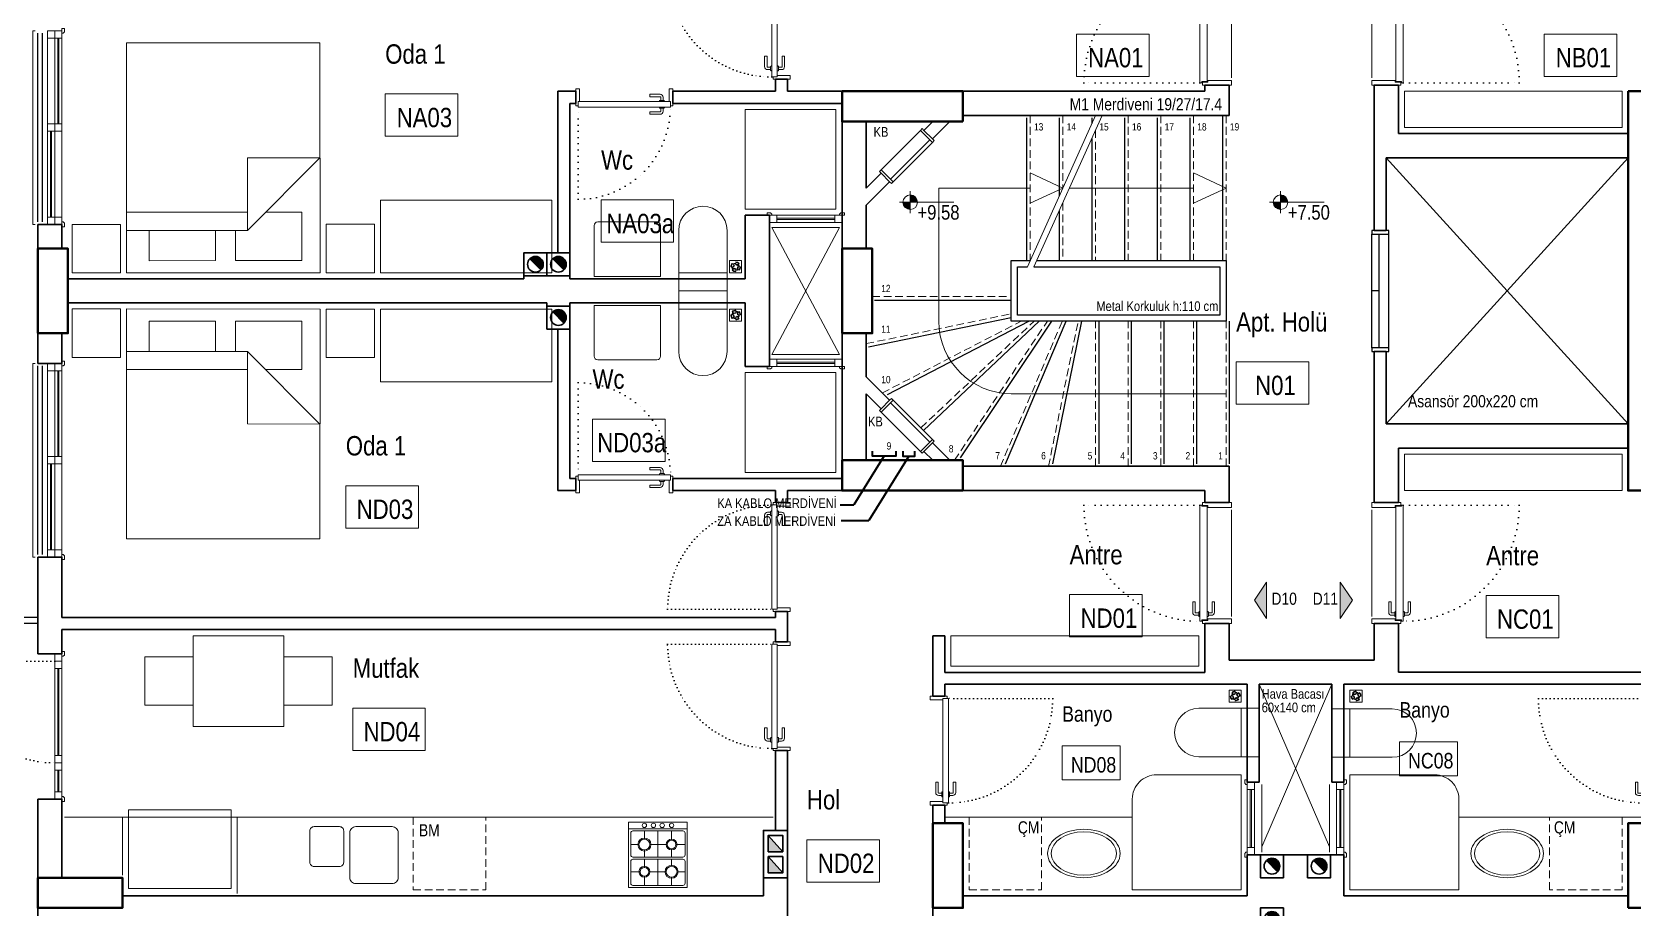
# Model space of a CAD drawing. Header units: millimetres. Extents: x 1852829 to 1882754, y -270850 to -231658.
# Drawn here: x 1864918 to 1866242, y -243488 to -242764 of the extents above; entities that cross this region are included whole.
import ezdxf
from ezdxf.enums import TextEntityAlignment as Align

# ---------------------------------------------------------------- set-up
doc = ezdxf.new("R2010")
doc.units = ezdxf.units.MM
for name, pattern in [('DOT', [0.25, 0, -0.25]), ('izdüşüm arka', [3.175, 0, -3.175]), ('izdüşüm ön', [9.525, 6.35, -3.175])]:
    doc.linetypes.add(name, pattern=pattern)
for name, color, linetype, lineweight in [('a_ba', 6, 'Continuous', 50), ('a_doğrama', 251, 'Continuous', 20), ('a_duvar', 251, 'Continuous', 35), ('a_görünüş', 32, 'Continuous', 25), ('a_görünüş_ince', 8, 'Continuous', 20), ('a_izdüşüm_arka', 251, 'izdüşüm arka', 30), ('a_izdüşüm_ön', 6, 'izdüşüm ön', 9), ('a_not_kot', 251, 'Continuous', 13), ('a_not_mahal', 253, 'Continuous', 5), ('a_not_misc', 144, 'Continuous', 5), ('a_not_text', 7, 'Continuous', 13), ('a_tefriş', 8, 'Continuous', 20), ('Tava Kuvvetli', 2, 'Continuous', 40), ('Tava Zayıf', 3, 'Continuous', 40), ('Yazı', 4, 'Continuous', 40)]:
    doc.layers.add(name, color=color, linetype=linetype, lineweight=lineweight)
doc.layers.add('a_basılmayacak', color=251, linetype='Continuous', lineweight=5, plot=False)
doc.styles.get("Standard").update_dxf_attribs({"font": 'ARIALN.TTF'})

# ---------------------------------------------------------------- blocks, each defined once
blk = doc.blocks.new('sembol_kot')
at = {"layer": 'a_not_kot'}
for points in [[(0, 10), (0, 0), (10, 0, 0.414214)], [(0, 0), (-10, 0, 0.414214), (0, -10)]]:
    blk.add_hatch(color=256, dxfattribs=at).paths.add_polyline_path(points)
for p, q in [((0, 15), (0, -15)), ((-15, 0), (60, 0))]:
    blk.add_line(p, q, dxfattribs=at)
blk.add_circle((0, 0), 10, dxfattribs=at)
blk = doc.blocks.new('K1')
at = {"layer": 'a_doğrama', "color": 251}
for points in [[(-17.5, -2.5), (-22, -2.5), (-22, 0), (2, 0), (2, -4), (-17.5, -4), (-17.5, -2.5)], [(-27.5, -93.1), (-25, -93.1)], [(-17.5, -97.5), (-22, -97.5), (-22, -100), (2, -100), (2, -96), (-17.5, -96), (-17.5, -97.5)], [(-14.5, -93.1), (-17, -93.1)]]:
    blk.add_lwpolyline(points, dxfattribs=at)
blk.add_lwpolyline([(-18, -14), (-18, -4), (-18, -3), (-22.5, -3), (-22.5, -2.5), (-22.5, -2), (-24, -2), (-24, -2.5), (-24, -12.5), (-24, -88), (-24, -97.5), (-24, -98), (-22.5, -98), (-22.5, -97.5), (-22.5, -97), (-18, -97), (-18, -96), (-18, -86.5)], close=True, dxfattribs=at)
for points in [[(-25, -91.1), (-27.5, -91.1, -0.414214), (-28, -90.6), (-28, -82.1), (-30, -82.1), (-30, -90.6)], [(-24, -94.1), (-24.5, -94.1, -0.414214), (-25, -93.6), (-25, -90.6, -0.414214), (-24.5, -90.1), (-24, -90.1)], [(-18, -94.1), (-17.5, -94.1, 0.414214), (-17, -93.6), (-17, -90.6, 0.414214), (-17.5, -90.1), (-18, -90.1)], [(-17, -91.1), (-14.5, -91.1, 0.414214), (-14, -90.6), (-14, -82.1), (-12, -82.1), (-12, -90.6)]]:
    blk.add_lwpolyline(points, format="xyb", dxfattribs=at)
for centre, start, end in [((-27.5, -90.6), 180, 270), ((-14.5, -90.6), 270, 0)]:
    blk.add_arc(centre, 2.5, start, end, dxfattribs=at)
at = {"layer": 'a_görünüş_ince', "color": 251}
blk.add_line((2, -6), (2, -94), dxfattribs=at)
at = {"layer": 'a_izdüşüm_arka', "color": 251, "linetype": 'DOT', "ltscale": 20}
blk.add_line((-24, -2), (-120, -2), dxfattribs=at)
blk.add_arc((-24, -2), 96, 180, 270, dxfattribs=at)
blk = doc.blocks.new('M1')
at = {"layer": 'a_doğrama', "linetype": 'Continuous'}
for p, q in [((-24, 6), (-30, 6)), ((-30, 0), (-30, 6)), ((-24, 0), (-30, 0)), ((-24, 0), (-24, 6)), ((30, 6), (24, 6)), ((24, 6), (24, 0)), ((30, 0), (30, 6)), ((30, 0), (24, 0))]:
    blk.add_line(p, q, dxfattribs=at)
at = {"layer": 'a_doğrama'}
for p, q in [((24, 3.5), (-24, 3.5)), ((24, 2.5), (-24, 2.5))]:
    blk.add_line(p, q, dxfattribs=at)
for points in [[(-28, -1), (-28, 0), (-32, 0), (-32, -2), (-29, -2)], [(28, -1), (28, 0), (32, 0), (32, -2), (29, -2)]]:
    blk.add_lwpolyline(points, close=True, dxfattribs=at)
at = {"layer": 'a_görünüş_ince'}
for p, q in [((24, 6), (-24, 6)), ((-24, 0), (24, 0))]:
    blk.add_line(p, q, dxfattribs=at)
blk = doc.blocks.new('klozet')
at = {"layer": 'a_tefriş'}
blk.add_line((20, 0), (-20, 0), dxfattribs=at)
for points in [[(-20, 0), (-20, -15), (20, -15), (20, 0)], [(-20, -50), (-20, -15)], [(20, -50), (20, -15)]]:
    blk.add_lwpolyline(points, dxfattribs=at)
blk.add_arc((0, -50), 20, 180, 360, dxfattribs=at)
blk = doc.blocks.new('K2')
at = {"layer": 'a_doğrama', "color": 251, "linetype": 'Continuous'}
for p, q in [((-13, 88.1), (-13, 1.9)), ((-13, 88.1), (-8.5, 88.1)), ((-12, 90), (-12, 88.1)), ((-12, 90), (-10, 90)), ((-8.5, 88.1), (-8.5, 1.9)), ((-13, 1.9), (-8.5, 1.9)), ((-12, 0), (-12, 1.9)), ((-12, 0), (-10, 0))]:
    blk.add_line(p, q, dxfattribs=at)
at = {"layer": 'a_doğrama', "color": 251}
for points in [[(-14, 80.1), (-16.5, 80.1, 0.414214), (-17, 79.6), (-17, 71.1), (-19, 71.1), (-19, 79.6)], [(-13, 83.1), (-13.5, 83.1, 0.414214), (-14, 82.6), (-14, 79.6, 0.414214), (-13.5, 79.1), (-13, 79.1)], [(-8.5, 83.1), (-8, 83.1, -0.414214), (-7.5, 82.6), (-7.5, 79.6, -0.414214), (-8, 79.1), (-8.5, 79.1)], [(-7.5, 80.1), (-5, 80.1, -0.414214), (-4.5, 79.6), (-4.5, 71.1), (-2.5, 71.1), (-2.5, 79.6)]]:
    blk.add_lwpolyline(points, format="xyb", dxfattribs=at)
for points in [[(-16.5, 82.1), (-14, 82.1)], [(-5, 82.1), (-7.5, 82.1)]]:
    blk.add_lwpolyline(points, dxfattribs=at)
at = {"layer": 'a_doğrama', "color": 251, "linetype": 'Continuous'}
for points in [[(0, 90), (2, 90), (2, 87), (-8.5, 87)], [(0, 0), (2, 0), (2, 3), (-8.5, 3)]]:
    blk.add_lwpolyline(points, dxfattribs=at)
at = {"layer": 'a_doğrama', "color": 251}
for centre, start, end in [((-16.5, 79.6), 90, 180), ((-5, 79.6), 0, 90)]:
    blk.add_arc(centre, 2.5, start, end, dxfattribs=at)
at = {"layer": 'a_izdüşüm_arka', "color": 251}
blk.add_lwpolyline([(-99.2, 1.9), (-13, 1.9)], dxfattribs=at)
blk.add_arc((-13, 1.9), 86.2, 90, 180, dxfattribs=at)
blk = doc.blocks.new('kapı_120_c_blok')
at = {"layer": 'a_doğrama', "color": 251}
for points in [[(-2, 119), (-2, 122), (0, 122), (0, 118), (-1, 118), (-2, 119)], [(2.5, 114), (2.5, 96)], [(3.5, 114), (3.5, 96)], [(2.5, 84), (2.5, 12)], [(3.5, 84), (3.5, 12)], [(-2, 1), (-2, -2), (0, -2), (0, 2), (-1, 2), (-2, 1)]]:
    blk.add_lwpolyline(points, dxfattribs=at)
for points in [[(0, 114), (6, 114), (6, 120), (0, 120)], [(0, 90), (6, 90), (6, 96), (0, 96)], [(0, 84), (6, 84), (6, 90), (0, 90)], [(0, 6), (6, 6), (6, 12), (0, 12)], [(0, 0), (6, 0), (6, 6), (0, 6)]]:
    blk.add_lwpolyline(points, close=True, dxfattribs=at)
at = {"layer": 'a_görünüş_ince', "color": 251}
for points in [[(0, 114), (0, 96)], [(6, 114), (6, 96)], [(0, 84), (0, 12)], [(6, 84), (6, 12)]]:
    blk.add_lwpolyline(points, dxfattribs=at)
at = {"layer": 'a_izdüşüm_arka', "color": 251}
blk.add_lwpolyline([(6, 6), (90, 6)], dxfattribs=at)
blk.add_arc((6, 6), 84, 0, 90, dxfattribs=at)
blk = doc.blocks.new('160p')
at = {"layer": 'a_doğrama', "color": 251}
for points in [[(-6, -6), (-6, 0), (-12, 0), (-12, -6)], [(0, -6), (0, 0), (-6, 0), (-6, -6)], [(-6, -83), (-6, -77), (-12, -77), (-12, -83)], [(0, -83), (0, -77), (-6, -77), (-6, -83)], [(-6, -160), (-6, -154), (-12, -154), (-12, -160)], [(0, -160), (0, -154), (-6, -154), (-6, -160)]]:
    blk.add_lwpolyline(points, close=True, dxfattribs=at)
for points in [[(2, -1), (2, 2), (0, 2), (0, -2), (1, -2), (2, -1)], [(-9.5, -6), (-9.5, -77)], [(-8.5, -6), (-8.5, -77)], [(-3.5, -83), (-3.5, -154)], [(-2.5, -83), (-2.5, -154)], [(2, -159), (2, -162), (0, -162), (0, -158), (1, -158), (2, -159)]]:
    blk.add_lwpolyline(points, dxfattribs=at)
at = {"layer": 'a_görünüş_ince', "color": 251}
for points in [[(-22, -160), (-24, -160), (-24, 0), (-22, 0)], [(-12, -77), (-12, -6)], [(-6, -77), (-6, -6)], [(-6, -77), (-6, -6)], [(0, -77), (0, -6)], [(-12, -154), (-12, -83)], [(-6, -154), (-6, -83)], [(-6, -154), (-6, -83)], [(0, -154), (0, -83)]]:
    blk.add_lwpolyline(points, dxfattribs=at)
blk = doc.blocks.new('merdiven_c_blok')
at = {"layer": 'a_görünüş', "color": 253}
for p, q in [((2, 0), (7.5, 0)), ((-157.5, -2), (-157.5, -120)), ((-130.5, -2), (-130.5, -66.7)), ((-103.5, -2), (-103.5, -6.7)), ((-76.5, -2), (-76.5, -120)), ((-49.5, -2), (-49.5, -120)), ((-22.5, -2), (-22.5, -120)), ((4.5, 0), (4.5, -120)), ((-103.5, -18.9), (-103.5, -120)), ((-130.5, -78.9), (-130.5, -120)), ((-170, -170), (-170, -120)), ((-170, -120), (-154.5, -120)), ((-165, -165), (-165, -125)), ((-165, -125), (-156.7, -125)), ((-151.3, -125), (2.5, -125)), ((-149, -120), (7.5, -120)), ((-283, -152.7), (-170, -152.7)), ((-288, -191.3), (-170, -167)), ((-272.5, -230.5), (-155.4, -170)), ((-242.7, -260.4), (-146.9, -170)), ((-212, -283), (-136.6, -170)), ((-174.8, -288), (-124.7, -170)), ((7.5, -170), (-170, -170)), ((2.5, -165), (-165, -165)), ((-135.8, -288), (-111.6, -170)), ((-97.5, -288), (-97.5, -170)), ((-70.5, -288), (-70.5, -170)), ((-43.5, -288), (-43.5, -170)), ((-16.5, -288), (-16.5, -170)), ((10.5, -288), (10.5, -170))]:
    blk.add_line(p, q, dxfattribs=at)
for points in [[(2.5, -125), (2.5, -165)], [(7.5, -120), (7.5, -170)]]:
    blk.add_lwpolyline(points, dxfattribs=at)
at = {"layer": 'a_izdüşüm_ön', "color": 253}
for p, q in [((-154.5, 0), (-154.5, -120)), ((-127.5, 0), (-127.5, -60)), ((-100.5, -12.2), (-100.5, -120)), ((-73.5, 0), (-73.5, -120)), ((-46.5, 0), (-46.5, -120)), ((-19.5, 0), (-19.5, -120)), ((7.5, 0), (7.5, -120)), ((-127.5, -72.2), (-127.5, -120)), ((-285, -149.7), (-170, -149.7)), ((-290, -188.6), (-170, -163.9)), ((-276.6, -229.3), (-161.9, -170)), ((-244.8, -258.2), (-151.2, -170)), ((-217, -285), (-140.2, -170)), ((-179, -290), (-127.9, -170)), ((-139.3, -290), (-114.7, -170)), ((-100.5, -290), (-100.5, -170)), ((-73.5, -290), (-73.5, -170)), ((-46.5, -290), (-46.5, -170)), ((-19.5, -290), (-19.5, -170)), ((7.5, -290), (7.5, -170))]:
    blk.add_line(p, q, dxfattribs=at)
at = {"layer": 'a_not_misc', "color": 253}
for p, q in [((-230, -60), (-154.5, -60)), ((-230, -170), (-230, -60)), ((-122, -60), (-19.5, -60)), ((7.5, -230), (-170, -230))]:
    blk.add_line(p, q, dxfattribs=at)
for points in [[(-100.5, 0), (-156.7, -125)], [(-95, 0), (-151.3, -125)], [(-127.5, -60), (-154.5, -47.5)], [(7.5, -60), (-19.5, -47.5)], [(-127.5, -60), (-154.5, -72.5)], [(7.5, -60), (-19.5, -72.5)]]:
    blk.add_lwpolyline(points, dxfattribs=at)
blk.add_arc((-170, -170), 60, 180, 270, dxfattribs=at)
at = {"layer": 'a_not_text', "color": 253}
for s, p in [('13', (-151.2, -12.4)), ('14', (-124.2, -12.4)), ('15', (-97.2, -12.4)), ('16', (-70.2, -12.4)), ('17', (-43.2, -12.4)), ('18', (-16.2, -12.4)), ('19', (10.8, -12.4)), ('12', (-277.5, -146)), ('11', (-277.5, -179.6)), ('10', (-277.5, -221.3)), ('9', (-273.1, -276.1)), ('8', (-221.7, -278.5)), ('7', (-183.2, -284.2)), ('6', (-145.3, -284.2)), ('5', (-106.9, -284.3)), ('4', (-79.9, -284.3)), ('3', (-52.9, -284.3)), ('2', (-25.9, -284.3)), ('1', (1.1, -284.3))]:
    blk.add_text(s, height=6, dxfattribs=at).set_placement(p)
blk = doc.blocks.new('baca_şönt')
at = {"layer": 'a_duvar'}
h = blk.add_hatch(color=256, dxfattribs=at)
h.dxf.hatch_style = 1
h.paths.add_polyline_path([(21.5, -5), (21.5, -17), (35, -17)])
h.paths.add_polyline_path([(4, -5), (4, -17), (17.5, -17)])
for p, q in [((4, -5), (17.5, -17)), ((17.5, -5), (17.5, -17)), ((21.5, -5), (21.5, -17)), ((21.5, -5), (35, -17))]:
    blk.add_line(p, q, dxfattribs=at)
blk.add_lwpolyline([(0, -21), (39, -21), (39, -1), (0, -1)], close=True, dxfattribs=at)
for points in [[(17.5, -5), (4, -5), (4, -17), (17.5, -17)], [(21.5, -17), (35, -17), (35, -5), (21.5, -5)]]:
    blk.add_lwpolyline(points, dxfattribs=at)
blk = doc.blocks.new('baca_müstakil')
at = {"layer": 'a_duvar'}
h = blk.add_hatch(color=256, dxfattribs=at)
h.dxf.hatch_style = 1
h.paths.add_polyline_path([(4.9, -4.9, 0.198912), (3, -9.5, 0.668179), (14.1, -14.1)])
blk.add_line((4.9, -4.9), (14.1, -14.1), dxfattribs=at)
blk.add_lwpolyline([(0, -19), (19, -19), (19, 0), (0, 0)], close=True, dxfattribs=at)
blk.add_circle((9.5, -9.5), 6.5, dxfattribs=at)
blk = doc.blocks.new('A$C2A0A03CE')
at = {"layer": 'a_tefriş'}
for p, q in [((-54, -24.3), (-54, 24.3)), ((-54, 24.3), (0, 24.3)), ((-48.6, 24.3), (-48.6, -24.3)), ((-46.8, 20.7), (-46.8, -20.7)), ((-27, 22.5), (-45, 22.5)), ((-35.6, 22.5), (-35.6, 15.7)), ((-25.2, -20.7), (-25.2, 20.7)), ((-23.4, -20.7), (-23.4, 20.7)), ((-21.6, 22.5), (-3.6, 22.5)), ((-13.1, 22.5), (-13.1, 14.8)), ((-1.8, 20.7), (-1.8, -20.7)), ((0, -24.3), (0, 24.3)), ((-40, 11.2), (-46.8, 11.2)), ((-25.2, 0), (-46.8, 0)), ((-35.6, 6.8), (-35.6, -7.7)), ((-25.2, 11.2), (-31, 11.2)), ((-16.6, 11.2), (-23.4, 11.2)), ((-1.8, 0), (-23.4, 0)), ((-13.1, 7.7), (-13.1, -6.8)), ((-1.8, 11.2), (-9.4, 11.2)), ((-39.1, -11.3), (-46.8, -11.3)), ((-25.2, -11.3), (-31.9, -11.3)), ((-17.5, -11.3), (-23.4, -11.3)), ((-1.8, -11.3), (-8.5, -11.3)), ((-54, -24.3), (0, -24.3)), ((-45, -22.5), (-27, -22.5)), ((-35.6, -14.9), (-35.6, -22.5)), ((-3.6, -22.5), (-21.6, -22.5)), ((-13.1, -15.7), (-13.1, -22.5))]:
    blk.add_line(p, q, dxfattribs=at)
for centre, radius in [((-35.6, 11.2), 5.4), ((-35.6, 11.2), 4.5), ((-13.1, 11.2), 4.5), ((-13.1, 11.2), 3.6), ((-51.4, 11.2), 1.8), ((-51.4, 3.7), 1.8), ((-51.4, -3.5), 1.8), ((-51.4, -11.3), 1.8), ((-35.6, -11.3), 4.5), ((-35.6, -11.3), 3.6), ((-13.1, -11.3), 5.4), ((-13.1, -11.3), 4.5)]:
    blk.add_circle(centre, radius, dxfattribs=at)
for centre, start, end in [((-45, 20.7), 90, 180), ((-27, 20.7), 0, 90), ((-21.6, 20.7), 90, 180), ((-3.6, 20.7), 0, 90), ((-45, -20.7), 180, 270), ((-27, -20.7), 270, 0), ((-21.6, -20.7), 180, 270), ((-3.6, -20.7), 270, 0)]:
    blk.add_arc(centre, 1.8, start, end, dxfattribs=at)
blk = doc.blocks.new('tefriş_yatak_çift')
at = {"layer": 'a_tefriş'}
for points in [[(-85, -5), (-85, -45), (-125, -45), (-125, -5)], [(80, -195), (80, -5), (-80, -5), (-80, -195)], [(85, -5), (85, -45), (125, -45), (125, -5)]]:
    blk.add_lwpolyline(points, close=True, dxfattribs=at)
for points in [[(-6.3, -40), (-6.3, -15), (-61.3, -15), (-61.3, -40)], [(35, -55), (65, -55), (65, -15), (10, -15), (10, -40)], [(-80, -40), (20, -40), (80, -100), (20, -100), (20, -40)], [(-80, -55), (20, -55)]]:
    blk.add_lwpolyline(points, dxfattribs=at)
blk = doc.blocks.new('k_80')
at = {"layer": 'a_doğrama', "color": 251, "linetype": 'Continuous'}
for p, q in [((-80, 2), (-78.1, 2)), ((-80, 2), (-80, 0)), ((-78.1, 3), (-1.9, 3)), ((-78.1, 3), (-78.1, -1.5)), ((-1.9, 3), (-1.9, -1.5)), ((0, 2), (-1.9, 2)), ((0, 2), (0, 0)), ((-78.1, -1.5), (-1.9, -1.5))]:
    blk.add_line(p, q, dxfattribs=at)
at = {"layer": 'a_doğrama', "color": 251}
for points in [[(-73.1, 3), (-73.1, 3.5, -0.414214), (-72.6, 4), (-69.6, 4, -0.414214), (-69.1, 3.5), (-69.1, 3)], [(-70.1, 4), (-70.1, 6.5, -0.414214), (-69.6, 7), (-61.1, 7), (-61.1, 9), (-69.6, 9)], [(-73.1, -1.5), (-73.1, -2, 0.414214), (-72.6, -2.5), (-69.6, -2.5, 0.414214), (-69.1, -2), (-69.1, -1.5)], [(-70.1, -2.5), (-70.1, -5, 0.414214), (-69.6, -5.5), (-61.1, -5.5), (-61.1, -7.5), (-69.6, -7.5)]]:
    blk.add_lwpolyline(points, format="xyb", dxfattribs=at)
for points in [[(-72.1, 6.5), (-72.1, 4)], [(-72.1, -5), (-72.1, -2.5)]]:
    blk.add_lwpolyline(points, dxfattribs=at)
at = {"layer": 'a_doğrama', "color": 251, "linetype": 'Continuous'}
for points in [[(-80, -10), (-80, -12), (-77, -12), (-77, -1.5)], [(0, -10), (0, -12), (-3, -12), (-3, -1.5)]]:
    blk.add_lwpolyline(points, dxfattribs=at)
at = {"layer": 'a_doğrama', "color": 251}
for centre, start, end in [((-69.6, 6.5), 90, 180), ((-69.6, -5), 180, 270)]:
    blk.add_arc(centre, 2.5, start, end, dxfattribs=at)
at = {"layer": 'a_izdüşüm_arka', "color": 251, "linetype": 'DOT', "ltscale": 20}
blk.add_line((-1.9, 79.2), (-1.9, 3), dxfattribs=at)
blk.add_arc((-1.9, 3), 76.2, 90, 180, dxfattribs=at)
blk = doc.blocks.new('tefriş_süzgeç')
at = {"layer": 'a_tefriş'}
for p, q in [((5, 0), (-5, 0)), ((-5, 0), (-5, -10)), ((5, -10), (5, 0)), ((-5, -10), (5, -10)), ((-3.6, -5.1), (-4.1, -5.1)), ((-2.6, -5.1), (-3.1, -5.1)), ((-2.5, -2.5), (-2.9, -2.2)), ((-2.6, -7.6), (-2.9, -7.9)), ((-2, -3.3), (-2.3, -3)), ((-1.9, -6.9), (-2.2, -7.2)), ((-1.6, -5.1), (-2.1, -5.1)), ((-1.2, -3.9), (-1.5, -3.6)), ((-1.2, -6.2), (-1.5, -6.5)), ((-0.2, -2.5), (-0.2, -2)), ((-0.1, -1.5), (-0.1, -1)), ((-0.1, -3), (-0.1, -3.5)), ((-0.1, -6.6), (-0.1, -7.1)), ((-0.1, -7.6), (-0.1, -8.1)), ((-0.1, -8.6), (-0.1, -9.1)), ((1, -4), (1.4, -3.6)), ((1.1, -6.2), (1.4, -6.5)), ((1.5, -5.1), (2, -5.1)), ((1.7, -3.3), (2.1, -2.9)), ((1.8, -6.9), (2.1, -7.2)), ((2.5, -2.5), (2.8, -2.2)), ((2.5, -5.1), (3, -5.1)), ((2.5, -7.5), (2.8, -7.9)), ((3.5, -5.1), (4, -5.1))]:
    blk.add_line(p, q, dxfattribs=at)
for centre, radius, start, end in [((-0.1, -5.1), 4.06, 134.2896, 180), ((-0.1, -5.1), 3.56, 134.2896, 180), ((-0.1, -5.1), 3.06, 180, 225), ((-0.1, -5.1), 4.06, 225, 270), ((-0.1, -5.1), 2.56, 180, 225), ((-0.1, -5.1), 3.56, 225, 270), ((-0.4, -4.4), 2.4, 84.5943, 143.2016), ((-0.1, -5.1), 2.06, 134.2896, 180), ((-0.1, -5), 2.44, 90.343, 138.1212), ((-0.1, -5.1), 1.56, 134.2896, 180), ((-0.1, -5.1), 2.06, 225, 270), ((-0.1, -5.1), 1.56, 225, 270), ((-0.1, -5.1), 4.06, 45, 90), ((-0.1, -5.1), 3.56, 45, 90), ((-0.1, -5.1), 2.06, 45, 90), ((-0.1, -5.1), 1.56, 45, 90), ((-0.1, -5.1), 2.56, 270, 315.7104), ((-0.1, -5.1), 3.06, 270, 315.7104), ((-0.1, -5.1), 1.56, 314.2896, 360), ((-0.1, -5.1), 2.06, 314.2896, 360), ((-0.1, -5.1), 2.56, 360, 45), ((-0.1, -5.1), 3.06, 360, 45), ((-0.1, -5.1), 3.56, 314.2896, 360), ((-0.1, -5.1), 4.06, 314.2896, 360)]:
    blk.add_arc(centre, radius, start, end, dxfattribs=at)

msp = doc.modelspace()

# ---------------------------------------------------------------- hatches: boundary and pattern name
at = {"layer": 'a_not_misc'}
h = msp.add_hatch(color=256, dxfattribs=at)
h.dxf.hatch_style = 1
h.paths.add_polyline_path([(1865938.7, -243218.9), (1865928.7, -243233.9), (1865938.7, -243248.9)])
h = msp.add_hatch(color=256, dxfattribs=at)
h.dxf.hatch_style = 1
h.paths.add_polyline_path([(1865999.7, -243218.9), (1866009.7, -243233.9), (1865999.7, -243248.9)])

# ---------------------------------------------------------------- linework, layer by layer
msp.add_lwpolyline([(1866027.7, -242928.2), (1866027.7, -242928.2)])
at = {"layer": 'a_ba', "color": 253}
for points in [[(1865687.7, -242838.2), (1865687.7, -242813.2), (1865587.7, -242813.2), (1865587.7, -242838.2)], [(1866237.7, -242813.2), (1866262.7, -242813.2), (1866262.7, -243143.2), (1866237.7, -243143.2), (1866237.7, -243118.2), (1866237.7, -243118.2), (1866237.7, -242838.2), (1866237.7, -242838.2)], [(1864922.7, -243013.2), (1864947.7, -243013.2), (1864947.7, -242943.2), (1864922.7, -242943.2)], [(1865587.7, -243013.2), (1865612.7, -243013.2), (1865612.7, -242943.2), (1865587.7, -242943.2)], [(1865687.7, -243143.2), (1865687.7, -243118.2), (1865587.7, -243118.2), (1865587.7, -243143.2)], [(1865662.7, -243488.2), (1865687.7, -243488.2), (1865687.7, -243418.2), (1865662.7, -243418.2)], [(1866237.7, -243488.2), (1866262.7, -243488.2), (1866262.7, -243418.2), (1866237.7, -243418.2)], [(1864922.7, -243463.2), (1864922.7, -243488.2), (1864992.7, -243488.2), (1864992.7, -243463.2)]]:
    msp.add_lwpolyline(points, close=True, dxfattribs=at)
at = {"layer": 'a_basılmayacak'}
for points in [[(1865582.7, -242910.7), (1865507.7, -242910.7), (1865507.7, -242828.2), (1865582.7, -242828.2)], [(1865582.7, -243128.2), (1865507.7, -243128.2), (1865507.7, -243045.7), (1865582.7, -243045.7)]]:
    msp.add_lwpolyline(points, close=True, dxfattribs=at)
at = {"layer": 'a_doğrama'}
for p, q in [((1865618.6, -242879.5), (1865620, -242880.9)), ((1865618.6, -243077), (1865620, -243075.6))]:
    msp.add_line(p, q, dxfattribs=at)
for points in [[(1865660.3, -242853.3), (1865627.8, -242885.9)], [(1865652.6, -242845.6), (1865654, -242844.1)], [(1865652.6, -242845.6), (1865662.5, -242855.5)], [(1865655.4, -242845.6), (1865654, -242844.1)], [(1865662.5, -242852.6), (1865663.9, -242854)], [(1865663.9, -242854), (1865662.5, -242855.5)], [(1865662.5, -242855.5), (1865629.9, -242888)], [(1865618.6, -242879.5), (1865620, -242878.1)], [(1865620, -242878.1), (1865629.9, -242888)], [(1865627.1, -242888), (1865628.5, -242889.4)], [(1865629.9, -242888), (1865628.5, -242889.4)], [(1865618.6, -243077), (1865620, -243078.4)], [(1865620, -243078.4), (1865629.9, -243068.5)], [(1865627.1, -243068.5), (1865628.5, -243067.1), (1865629.9, -243068.5)], [(1865660.3, -243103.1), (1865627.8, -243070.6)], [(1865662.5, -243101), (1865629.9, -243068.5)], [(1865652.6, -243110.9), (1865662.5, -243101)], [(1865663.9, -243102.4), (1865662.5, -243101)], [(1865662.5, -243103.8), (1865663.9, -243102.4)], [(1865652.6, -243110.9), (1865654, -243112.3)], [(1865655.4, -243110.9), (1865654, -243112.3)]]:
    msp.add_lwpolyline(points, dxfattribs=at)
at = {"layer": 'a_duvar'}
for p, q in [((1865367.7, -242813.2), (1865352.7, -242813.2)), ((1865532.7, -242813.2), (1865447.7, -242813.2)), ((1865532.7, -242813.2), (1865532.7, -242803.2)), ((1865542.7, -242803.2), (1865542.7, -242813.2)), ((1865887.7, -242813.2), (1865542.7, -242813.2)), ((1865887.7, -242808.2), (1865887.7, -242813.2)), ((1865907.7, -242808.2), (1865887.7, -242808.2)), ((1865887.7, -242808.2), (1865887.7, -242813.2)), ((1865907.7, -242833.2), (1865907.7, -242808.2)), ((1865907.7, -242833.2), (1865907.7, -242808.2)), ((1866047.7, -242808.2), (1866027.7, -242808.2)), ((1866027.7, -242808.2), (1866027.7, -242928.2)), ((1866047.7, -242848.2), (1866047.7, -242808.2)), ((1866047.7, -242848.2), (1866047.7, -242808.2)), ((1865362.7, -242823.2), (1865367.7, -242823.2)), ((1865362.7, -242968.2), (1865362.7, -242823.2)), ((1865447.7, -242823.2), (1865587.7, -242823.2)), ((1865587.7, -242943.2), (1865587.7, -242823.2)), ((1865607.7, -242893.2), (1865607.7, -242838.2)), ((1865687.7, -242833.2), (1865907.7, -242833.2)), ((1866237.7, -242848.2), (1866047.7, -242848.2)), ((1866037.7, -242928.2), (1866037.7, -242868.2)), ((1866237.7, -242868.2), (1866037.7, -242868.2)), ((1866237.7, -242868.2), (1866237.7, -243088.2)), ((1865607.7, -242943.2), (1865607.7, -242907.4)), ((1865527.7, -242915.7), (1865507.7, -242915.7)), ((1865507.7, -242915.7), (1865507.7, -242968.2)), ((1865527.7, -243040.7), (1865527.7, -242915.7)), ((1864922.7, -242923.2), (1864922.7, -243038.2)), ((1864942.7, -242943.2), (1864942.7, -242923.2)), ((1865324.7, -242968.2), (1864947.7, -242968.2)), ((1865507.7, -242968.2), (1865362.7, -242968.2)), ((1864947.7, -242988.2), (1865343.7, -242988.2)), ((1865362.7, -242988.2), (1865507.7, -242988.2)), ((1865507.7, -242988.2), (1865507.7, -243040.7)), ((1864942.7, -243038.2), (1864942.7, -243013.2)), ((1865587.7, -243133.2), (1865587.7, -243013.2)), ((1865607.7, -243049.1), (1865607.7, -243013.2)), ((1864922.7, -243038.2), (1864942.7, -243038.2)), ((1866027.7, -243028.2), (1866027.7, -243088.2)), ((1866037.7, -243088.2), (1866037.7, -243028.2)), ((1865507.7, -243040.7), (1865527.7, -243040.7)), ((1865607.7, -243118.2), (1865607.7, -243063.2)), ((1866027.7, -243088.2), (1866027.7, -243153.2)), ((1866237.7, -243088.2), (1866037.7, -243088.2)), ((1866047.7, -243108.2), (1866237.7, -243108.2)), ((1866047.7, -243153.2), (1866047.7, -243108.2)), ((1865907.7, -243123.2), (1865687.7, -243123.2)), ((1865907.7, -243153.2), (1865907.7, -243123.2)), ((1865907.7, -243153.2), (1865907.7, -243123.2)), ((1865352.7, -243143.2), (1865367.7, -243143.2)), ((1865367.7, -243133.2), (1865362.7, -243133.2)), ((1865587.7, -243133.2), (1865447.7, -243133.2)), ((1865447.7, -243143.2), (1865532.7, -243143.2)), ((1865532.7, -243143.2), (1865532.7, -243153.2)), ((1865542.7, -243143.2), (1865887.7, -243143.2)), ((1865542.7, -243143.2), (1865542.7, -243153.2)), ((1865887.7, -243143.2), (1865887.7, -243153.2)), ((1865887.7, -243143.2), (1865887.7, -243153.2)), ((1865887.7, -243153.2), (1865907.7, -243153.2)), ((1866027.7, -243153.2), (1866047.7, -243153.2)), ((1866047.7, -243153.2), (1866027.7, -243153.2)), ((1864922.7, -243198.2), (1864922.7, -243278.2)), ((1864922.7, -243198.2), (1864942.7, -243198.2)), ((1864942.7, -243248.2), (1864942.7, -243198.2)), ((1865532.7, -243248.2), (1864942.7, -243248.2)), ((1865532.7, -243243.2), (1865532.7, -243248.2)), ((1865542.7, -243243.2), (1865542.7, -243268.2)), ((1864942.7, -243258.2), (1865532.7, -243258.2)), ((1864942.7, -243278.2), (1864942.7, -243258.2)), ((1865532.7, -243258.2), (1865532.7, -243268.2)), ((1865662.7, -243263.2), (1865662.7, -243313.2)), ((1865662.7, -243263.2), (1865672.7, -243263.2)), ((1865672.7, -243293.5), (1865672.7, -243263.2)), ((1865907.7, -243253.2), (1865887.7, -243253.2)), ((1865887.7, -243253.2), (1865907.7, -243253.2)), ((1865887.7, -243253.2), (1865887.7, -243293.5)), ((1865907.7, -243283.5), (1865907.7, -243253.2)), ((1865907.7, -243283.5), (1865907.7, -243253.2)), ((1866027.7, -243253.2), (1866027.7, -243283.5)), ((1866047.7, -243253.2), (1866027.7, -243253.2)), ((1866047.7, -243253.2), (1866027.7, -243253.2)), ((1866047.7, -243293.2), (1866047.7, -243253.2)), ((1866047.7, -243253.2), (1866047.7, -243293.2)), ((1866027.7, -243283.5), (1865907.7, -243283.5)), ((1865672.7, -243293.5), (1865887.7, -243293.5)), ((1865672.7, -243313.2), (1865672.7, -243303.2)), ((1865672.7, -243303.2), (1865922.7, -243303.2)), ((1865922.7, -243303.2), (1865922.7, -243384.2)), ((1865932.7, -243303.2), (1865992.7, -243303.2)), ((1865932.7, -243384.2), (1865932.7, -243303.2)), ((1865992.7, -243303.2), (1865992.7, -243384.2)), ((1866002.7, -243303.2), (1866252.7, -243303.2)), ((1866002.7, -243384.2), (1866002.7, -243303.2)), ((1866262.7, -243293.2), (1866047.7, -243293.2)), ((1865532.7, -243358.2), (1865532.7, -243424.2)), ((1865542.7, -243358.2), (1865542.7, -243498.2)), ((1864922.7, -243398.2), (1864922.7, -243573.2)), ((1864942.7, -243463.2), (1864942.7, -243398.2)), ((1865662.7, -243403.2), (1865662.7, -243498.2)), ((1865672.7, -243418.2), (1865672.7, -243403.2)), ((1865522.7, -243478.2), (1864992.7, -243478.2)), ((1865687.7, -243478.2), (1865922.7, -243478.2)), ((1866002.7, -243478.2), (1866237.7, -243478.2))]:
    msp.add_line(p, q, dxfattribs=at)
for points in [[(1865352.7, -242813.2), (1865352.7, -242946.7)], [(1865367.7, -242813.2), (1865367.7, -242823.2)], [(1865447.7, -242813.2), (1865447.7, -242823.2)], [(1865532.7, -242803.2), (1865542.7, -242803.2)], [(1865662.7, -242838.2), (1865655.4, -242845.6)], [(1865676.9, -242838.2), (1865662.5, -242852.6)], [(1865655.4, -242845.6), (1865662.5, -242852.6)], [(1865620, -242880.9), (1865607.7, -242893.2)], [(1865620, -242880.9), (1865627.1, -242888)], [(1865627.1, -242888), (1865607.7, -242907.4)], [(1864922.7, -242923.2), (1864942.7, -242923.2)], [(1866037.7, -242928.2), (1866027.7, -242928.2)], [(1865324.7, -242965.7), (1865324.7, -242968.2)], [(1865343.7, -242990.7), (1865343.7, -242988.2)], [(1865362.7, -243133.2), (1865362.7, -242988.2)], [(1865352.7, -243009.7), (1865352.7, -243143.2)], [(1866037.7, -243028.2), (1866027.7, -243028.2)], [(1865627.1, -243068.5), (1865607.7, -243049.1)], [(1865620, -243075.6), (1865607.7, -243063.2)], [(1865620, -243075.6), (1865627.1, -243068.5)], [(1865655.4, -243110.9), (1865662.5, -243103.8)], [(1865676.9, -243118.2), (1865662.5, -243103.8)], [(1865662.7, -243118.2), (1865655.4, -243110.9)], [(1865367.7, -243133.2), (1865367.7, -243143.2)], [(1865447.7, -243133.2), (1865447.7, -243143.2)], [(1865532.7, -243153.2), (1865542.7, -243153.2)], [(1865532.7, -243243.2), (1865542.7, -243243.2)], [(1864942.7, -243278.2), (1864922.7, -243278.2)], [(1865532.7, -243268.2), (1865542.7, -243268.2)], [(1865672.7, -243313.2), (1865662.7, -243313.2)], [(1865532.7, -243358.2), (1865542.7, -243358.2)], [(1865922.7, -243384.2), (1865932.7, -243384.2)], [(1866002.7, -243384.2), (1865992.7, -243384.2)], [(1864942.7, -243398.2), (1864922.7, -243398.2)], [(1865662.7, -243403.2), (1865672.7, -243403.2)], [(1865922.7, -243444.2), (1865922.7, -243478.2)], [(1866002.7, -243444.2), (1865922.7, -243444.2)], [(1866002.7, -243444.2), (1866002.7, -243478.2)], [(1865522.7, -243463.2), (1865522.7, -243478.2)]]:
    msp.add_lwpolyline(points, dxfattribs=at)
at = {"layer": 'a_görünüş', "color": 251}
for points in [[(1864922.7, -242921.2), (1864922.7, -242765.2)], [(1864926.7, -242921.2), (1864926.7, -242765.2)], [(1866025.7, -243025.2), (1866025.7, -242931.2)], [(1866031.7, -242931.2), (1866031.7, -243025.2)], [(1866039.7, -243025.2), (1866039.7, -242931.2)], [(1866031.7, -242978.2), (1866025.7, -242978.2)], [(1864922.7, -243196.2), (1864922.7, -243040.2)], [(1864926.7, -243196.2), (1864926.7, -243040.2)], [(1864922.7, -243248.2), (1864803.2, -243248.2)], [(1864922.7, -243253.2), (1864803.2, -243253.2)]]:
    msp.add_lwpolyline(points, dxfattribs=at)
for points in [[(1866039.7, -242928.2), (1866025.7, -242928.2), (1866025.7, -242931.2), (1866039.7, -242931.2)], [(1866039.7, -243025.2), (1866025.7, -243025.2), (1866025.7, -243028.2), (1866039.7, -243028.2)]]:
    msp.add_lwpolyline(points, close=True, dxfattribs=at)
at = {"layer": 'a_görünüş_ince'}
for p, q in [((1865934.7, -243442.2), (1865934.7, -243386.2)), ((1865990.7, -243442.2), (1865990.7, -243386.2))]:
    msp.add_line(p, q, dxfattribs=at)
for points in [[(1865652.6, -242845.6), (1865620, -242878.1)], [(1865529.7, -242925.7), (1865585.7, -242925.7)], [(1865529.7, -243030.7), (1865585.7, -243030.7)], [(1865652.6, -243110.9), (1865620, -243078.4)]]:
    msp.add_lwpolyline(points, dxfattribs=at)
at = {"layer": 'a_izdüşüm_ön', "color": 251}
for points in [[(1865233.2, -243413.2), (1865233.2, -243473.2), (1865293.2, -243473.2), (1865293.2, -243413.2)], [(1865692.7, -243473.2), (1865752.7, -243473.2), (1865752.7, -243413.2), (1865692.7, -243413.2)], [(1866232.7, -243473.2), (1866172.7, -243473.2), (1866172.7, -243413.2), (1866232.7, -243413.2)]]:
    msp.add_lwpolyline(points, close=True, dxfattribs=at)
at = {"layer": 'a_not_mahal'}
for points in [[(1865841.7, -242765.9), (1865781.7, -242765.9), (1865781.7, -242800.9), (1865841.7, -242800.9)], [(1866228.4, -242765.9), (1866168.4, -242765.9), (1866168.4, -242800.9), (1866228.4, -242800.9)], [(1865270, -242815.4), (1865210, -242815.4), (1865210, -242850.4), (1865270, -242850.4)], [(1865448.5, -242903), (1865388.5, -242903), (1865388.5, -242938), (1865448.5, -242938)], [(1865973.6, -243036.8), (1865913.6, -243036.8), (1865913.6, -243071.8), (1865973.6, -243071.8)], [(1865441.4, -243084.1), (1865381.4, -243084.1), (1865381.4, -243119.1), (1865441.4, -243119.1)], [(1865237.4, -243139.2), (1865177.4, -243139.2), (1865177.4, -243174.2), (1865237.4, -243174.2)], [(1865835.9, -243229.2), (1865775.9, -243229.2), (1865775.9, -243264.2), (1865835.9, -243264.2)], [(1866180.3, -243230), (1866120.3, -243230), (1866120.3, -243265), (1866180.3, -243265)], [(1865243.1, -243323), (1865183.1, -243323), (1865183.1, -243358), (1865243.1, -243358)], [(1865817.7, -243354.3), (1865769.7, -243354.3), (1865769.7, -243382.3), (1865817.7, -243382.3)], [(1866096.6, -243350.9), (1866048.6, -243350.9), (1866048.6, -243378.9), (1866096.6, -243378.9)], [(1865618.7, -243431.8), (1865558.7, -243431.8), (1865558.7, -243466.8), (1865618.7, -243466.8)]]:
    msp.add_lwpolyline(points, close=True, dxfattribs=at)
at = {"layer": 'a_not_misc'}
for points in [[(1866037.7, -242868.2), (1866237.7, -243088.2)], [(1866237.7, -242868.2), (1866037.7, -243088.2)], [(1865585.7, -242925.7), (1865529.7, -243030.7)], [(1865529.7, -242925.7), (1865585.7, -243030.7)], [(1865932.7, -243303.2), (1865990.7, -243437.6)], [(1865992.7, -243303.2), (1865934.7, -243437.6)]]:
    msp.add_lwpolyline(points, dxfattribs=at)
for points in [[(1865938.7, -243218.9), (1865928.7, -243233.9), (1865938.7, -243248.9), (1865938.7, -243218.9)], [(1865999.7, -243218.9), (1866009.7, -243233.9), (1865999.7, -243248.9), (1865999.7, -243218.9)]]:
    msp.add_lwpolyline(points, close=True, dxfattribs=at)
at = {"layer": 'a_tefriş'}
msp.add_line((1865530.7, -243413.2), (1864944.7, -243413.2), dxfattribs=at)
for points in [[(1866232.7, -242813.2), (1866052.7, -242813.2), (1866052.7, -242843.2), (1866232.7, -242843.2)], [(1865347.7, -242903.2), (1865347.7, -242963.2), (1865206.1, -242963.2), (1865206.1, -242903.2)], [(1865347.7, -243053.3), (1865347.7, -242993.3), (1865206.1, -242993.3), (1865206.1, -243053.3)], [(1866232.7, -243143.2), (1866052.7, -243143.2), (1866052.7, -243113.2), (1866232.7, -243113.2)], [(1865126.2, -243338.2), (1865126.2, -243263.2), (1865051.2, -243263.2), (1865051.2, -243338.2)], [(1865677.7, -243263.2), (1865882.7, -243263.2), (1865882.7, -243288.5), (1865677.7, -243288.5)], [(1865051.2, -243320.7), (1865051.2, -243280.7), (1865011.2, -243280.7), (1865011.2, -243320.7)], [(1865166.2, -243320.7), (1865126.2, -243320.7), (1865126.2, -243280.7), (1865166.2, -243280.7)]]:
    msp.add_lwpolyline(points, close=True, dxfattribs=at)
for points in [[(1865382.7, -242966.2), (1865437.7, -242966.2), (1865437.7, -242924.2, 0.414214), (1865434.7, -242921.2), (1865385.7, -242921.2, 0.414214), (1865382.7, -242924.2)], [(1865382.7, -242990.2), (1865437.7, -242990.2), (1865437.7, -243032.2, -0.414214), (1865434.7, -243035.2), (1865385.7, -243035.2, -0.414214), (1865382.7, -243032.2)], [(1865917.7, -243473.2), (1865827.7, -243473.2), (1865827.7, -243398.2, -0.414214), (1865847.7, -243378.2), (1865917.7, -243378.2)], [(1866007.7, -243473.2), (1866097.7, -243473.2), (1866097.7, -243398.2, 0.414214), (1866077.7, -243378.2), (1866007.7, -243378.2)]]:
    msp.add_lwpolyline(points, format="xyb", close=True, dxfattribs=at)
for points in [[(1864997.7, -243472.2), (1864997.7, -243407.2), (1865082.7, -243407.2), (1865082.7, -243472.2), (1864997.7, -243472.2), (1864997.7, -243413.2), (1865082.7, -243413.2)], [(1864992.7, -243461.2), (1864992.7, -243413.2)], [(1865087.7, -243413.2), (1865087.7, -243476.2)], [(1865672.7, -243413.2), (1865827.7, -243413.2)], [(1866252.7, -243413.2), (1866097.7, -243413.2)]]:
    msp.add_lwpolyline(points, dxfattribs=at)
for points in [[(1865147.7, -243450.4, 0.414214), (1865151.2, -243453.9), (1865172.2, -243453.9, 0.414214), (1865175.7, -243450.4), (1865175.7, -243424.5, 0.414214), (1865172.2, -243421), (1865151.2, -243421, 0.414214), (1865147.7, -243424.5), (1865147.7, -243450.4)], [(1865180.7, -243463.1, 0.414214), (1865185.7, -243468), (1865215.7, -243468, 0.414214), (1865220.7, -243463.1), (1865220.7, -243426.1, 0.414214), (1865215.7, -243421), (1865185.7, -243421, 0.414214), (1865180.7, -243426.1), (1865180.7, -243463.1)]]:
    msp.add_lwpolyline(points, format="xyb", dxfattribs=at)
for major_axis in [(30, 0), (27, 0)]:
    msp.add_ellipse((1865787.7, -243443.2), major_axis=major_axis, ratio=0.666667, dxfattribs=at)
at = {"layer": 'a_tefriş', "extrusion": (0, 0, -1)}
for major_axis in [(-30, 0), (-27, 0)]:
    msp.add_ellipse((1866137.7, -243443.2), major_axis=major_axis, ratio=0.666667, dxfattribs=at)
at = {"layer": 'Tava Kuvvetli'}
msp.add_lwpolyline([(1865612.5, -243110.6), (1865612.5, -243114.6), (1865632.5, -243114.6), (1865632.5, -243110.6)], dxfattribs=at)
at = {"layer": 'Tava Zayıf'}
msp.add_lwpolyline([(1865637.9, -243110.8), (1865637.9, -243114.8), (1865647.9, -243114.8), (1865647.9, -243110.8)], dxfattribs=at)
at = {"layer": 'Yazı'}
for p, q in [((1865622.5, -243114.6), (1865597.6, -243154.9)), ((1865642.9, -243114.8), (1865610, -243168.1)), ((1865586.2, -243154.9), (1865597.6, -243154.9)), ((1865587.1, -243168.1), (1865610, -243168.1))]:
    msp.add_line(p, q, dxfattribs=at)

# ---------------------------------------------------------------- block references
at = {"color": 251}
msp.add_blockref('merdiven_c_blok', (1865897.7, -242833.2), dxfattribs=at)
at = {"rotation": 180}
msp.add_blockref('kapı_120_c_blok', (1864942.7, -243278.2), dxfattribs=at)
at = {"layer": 'a_doğrama', "xscale": -1}
for p, rotation in [((1865557.7, -242915.7), 180), ((1866002.7, -243414.2), 90)]:
    msp.add_blockref('M1', p, dxfattribs=dict(at, rotation=rotation))
at = {"layer": 'a_doğrama'}
msp.add_blockref('M1', (1865557.7, -243040.7), dxfattribs=at)
at = {"layer": 'a_doğrama', "rotation": 270}
msp.add_blockref('M1', (1865922.7, -243414.2), dxfattribs=at)
at = {"layer": 'a_duvar', "xscale": -1}
for name, p, rotation in [('160p', (1864942.7, -242923.2), 180), ('baca_müstakil', (1865324.7, -242946.7), 90), ('baca_müstakil', (1865343.7, -242946.7), 90), ('baca_müstakil', (1865343.7, -242990.7), 90), ('160p', (1864942.7, -243198.2), 180), ('baca_şönt', (1865543.7, -243463.2), 270), ('baca_müstakil', (1865933.7, -243444.2), 90), ('baca_müstakil', (1865972.7, -243444.2), 90), ('baca_müstakil', (1865933.7, -243488.2), 90)]:
    msp.add_blockref(name, p, dxfattribs=dict(at, rotation=rotation))
at = {"layer": 'a_duvar', "xscale": 0.6, "yscale": 0.6, "zscale": 0.6}
for p in [(1865644.1, -242904.9), (1865950.3, -242904.9)]:
    msp.add_blockref('sembol_kot', p, dxfattribs=at)
at = {"layer": 'a_izdüşüm_arka', "ltscale": 5, "xscale": -1}
for name, p, rotation in [('K1', (1865907.7, -242808.2), 180.0007963121094), ('K2', (1865542.7, -242713.2), 180.0007963121094), ('K1', (1866027.7, -243153.2), 0.0007963121092924297), ('K2', (1865542.7, -243268.2), 180.0007963121094), ('K2', (1866262.7, -243313.2), 180.0007963121094)]:
    msp.add_blockref(name, p, dxfattribs=dict(at, rotation=rotation))
at = {"layer": 'a_izdüşüm_arka', "ltscale": 5}
for name, p, rotation in [('K1', (1866027.7, -242808.2), 179.9992036878907), ('k_80', (1865367.7, -242823.2), 180), ('K2', (1865542.7, -243243.2), 359.9992036878907), ('K1', (1865907.7, -243153.2), 359.9992036878907), ('K2', (1865662.7, -243313.2), 179.9992036878907)]:
    msp.add_blockref(name, p, dxfattribs=dict(at, rotation=rotation))
at = {"layer": 'a_izdüşüm_arka', "ltscale": 5, "xscale": -1}
msp.add_blockref('k_80', (1865367.7, -243133.2), dxfattribs=at)
at = {"layer": 'a_tefriş', "extrusion": (0, 0, -1), "zscale": -1, "rotation": 179.9698299032536}
msp.add_blockref('tefriş_yatak_çift', (-1865076.1, -242968.2), dxfattribs=at)
at = {"layer": 'a_tefriş', "color": 113}
for p, rotation in [((1865472.7, -242978.2), 180.000796339462), ((1865992.7, -243343.7), 90.00079633946197)]:
    msp.add_blockref('klozet', p, dxfattribs=dict(at, rotation=rotation))
at = {"layer": 'a_tefriş', "rotation": 90}
msp.add_blockref('tefriş_süzgeç', (1865494.7, -242958.2), dxfattribs=at)
at = {"layer": 'a_tefriş', "color": 113, "xscale": -1}
for name, p, rotation in [('klozet', (1865472.7, -242978.2), 359.9992036605381), ('klozet', (1865932.7, -243343.2), 269.9992036605381), ('A$C2A0A03CE', (1865435.5, -243471.4), 89.99920367289552)]:
    msp.add_blockref(name, p, dxfattribs=dict(at, rotation=rotation))
at = {"layer": 'a_tefriş', "extrusion": (0, 0, -1), "xscale": -1, "zscale": -1, "rotation": 0.0301700967464047}
msp.add_blockref('tefriş_yatak_çift', (-1865076.1, -242988.2), dxfattribs=at)
at = {"layer": 'a_tefriş', "xscale": -1, "rotation": 90}
for p in [(1865494.7, -242998.2), (1865907.7, -243313.2), (1866007.7, -243313.2)]:
    msp.add_blockref('tefriş_süzgeç', p, dxfattribs=at)

# ---------------------------------------------------------------- texts
at = {"layer": 'a_not_kot'}
for s, p in [('+9.58', (1865650.1, -242919.3)), ('+7.50', (1865956.3, -242919.3))]:
    msp.add_text(s, height=12, dxfattribs=at).set_placement(p)
at = {"layer": 'a_not_mahal'}
for s, height, p in [('Oda 1', 16, (1865210, -242790.4)), ('KB', 8, (1865613.8, -242850.8)), ('Wc', 16, (1865388.5, -242878)), ('Apt. Holü', 16, (1865913.6, -243011.8)), ('Wc', 16, (1865381.4, -243059.1)), ('KB', 8, (1865609.2, -243090.2)), ('Oda 1', 16, (1865177.4, -243114.2)), ('Antre', 16, (1865775.9, -243204.2)), ('Antre', 16, (1866120.3, -243205)), ('Mutfak', 16, (1865183.1, -243298)), ('Banyo', 12.8, (1866048.6, -243330.9)), ('Banyo', 12.8, (1865769.7, -243334.3)), ('Hol', 16, (1865558.7, -243406.8)), ('BM', 10, (1865237.9, -243429)), ('ÇM', 10, (1865733.1, -243426.6)), ('ÇM', 10, (1866176.3, -243426.6))]:
    msp.add_text(s, height=height, dxfattribs=at).set_placement(p)
for s, height, p in [('NA01', 16, (1865814.1, -242793.4)), ('NB01', 16, (1866200.8, -242793.4)), ('NA03', 16, (1865242.4, -242842.9)), ('NA03a', 16, (1865420.9, -242930.5)), ('N01', 16, (1865946.1, -243064.3)), ('ND03a', 16, (1865413.8, -243111.6)), ('ND03', 16, (1865209.8, -243166.7)), ('ND01', 16, (1865808.4, -243256.7)), ('NC01', 16, (1866152.7, -243257.5)), ('ND04', 16, (1865215.5, -243350.5)), ('ND08', 12.8, (1865795.7, -243376.3)), ('NC08', 12.8, (1866074.5, -243372.9)), ('ND02', 16, (1865591.1, -243459.3))]:
    msp.add_text(s, height=height, rotation=360, dxfattribs=at).set_placement(p, align=Align.CENTER)
at = {"layer": 'a_not_text'}
for s, height, p in [('M1 Merdiveni 19/27/17.4', 10, (1865775.9, -242828.9)), ('Metal Korkuluk h:110 cm', 8, (1865798, -242994.8)), ('Asansör 200x220 cm', 10, (1866055.7, -243074.4)), ('D10', 10, (1865942.8, -243237.6)), ('D11', 10, (1865976.9, -243237.6)), ('Hava Bacası', 8, (1865934.7, -243315.3)), ('60x140 cm', 8, (1865934.7, -243326.5))]:
    msp.add_text(s, height=height, dxfattribs=at).set_placement(p)
at = {"layer": 'Yazı'}
for s, p in [('KA KABLO MERDİVENİ', (1865484.6, -243157.7)), ('ZA KABLO MERDİVENİ', (1865484.6, -243172.4))]:
    msp.add_text(s, height=8, dxfattribs=at).set_placement(p)

doc.saveas('drawing.dxf')
